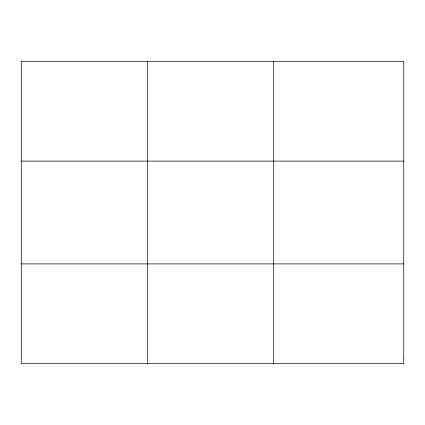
<?xml version="1.0" encoding="UTF-8"?>
<svg xmlns="http://www.w3.org/2000/svg" width="425" height="425" viewBox="0 0 425 425"><rect width="100%" height="100%" fill="white"/><g stroke="black" fill="none" stroke-linecap="round" stroke-linejoin="round"><path stroke-width="0.64" d="M147.475 363.662L147.475 61.338M273.7 363.662L273.7 61.338M21.25 161.102L403.75 161.102M21.25 263.898L403.75 263.898M403.75 358.121L403.75 363.662L21.25 363.662L21.25 61.338L403.75 61.338L403.75 358.121"/></g></svg>
